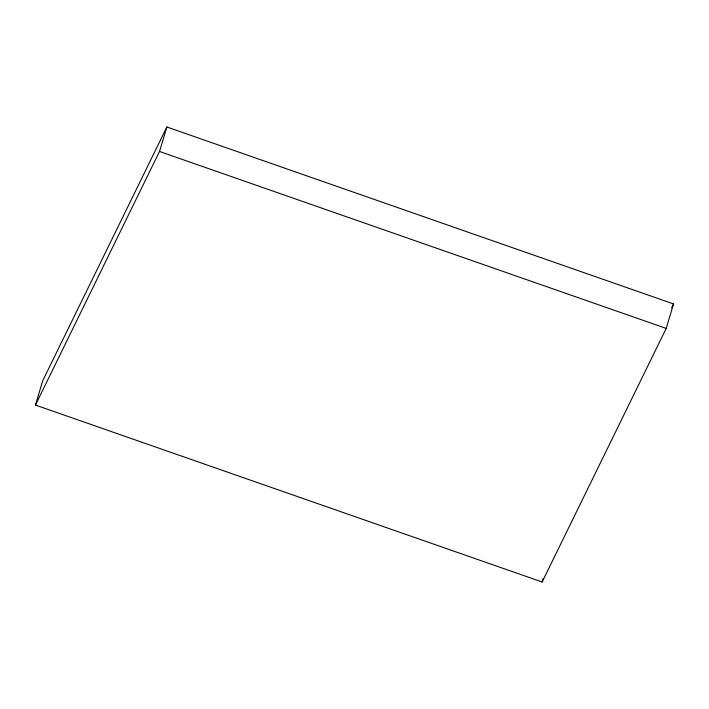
<?xml version="1.0" encoding="UTF-8"?>
<svg xmlns="http://www.w3.org/2000/svg" width="709" height="709" viewBox="0 0 709 709"><rect width="100%" height="100%" fill="white"/><g stroke="black" fill="none" stroke-linecap="round" stroke-linejoin="round"><path stroke-width="1.06" d="M35.45 405.061L42.788 380.591L166.863 127L673.55 303.939L666.212 328.409L542.137 582L35.45 405.061L159.516 151.469L166.863 127M542.137 582L543.059 578.943M671.6 307.919L673.55 303.939M159.516 151.469L666.212 328.409"/></g></svg>
